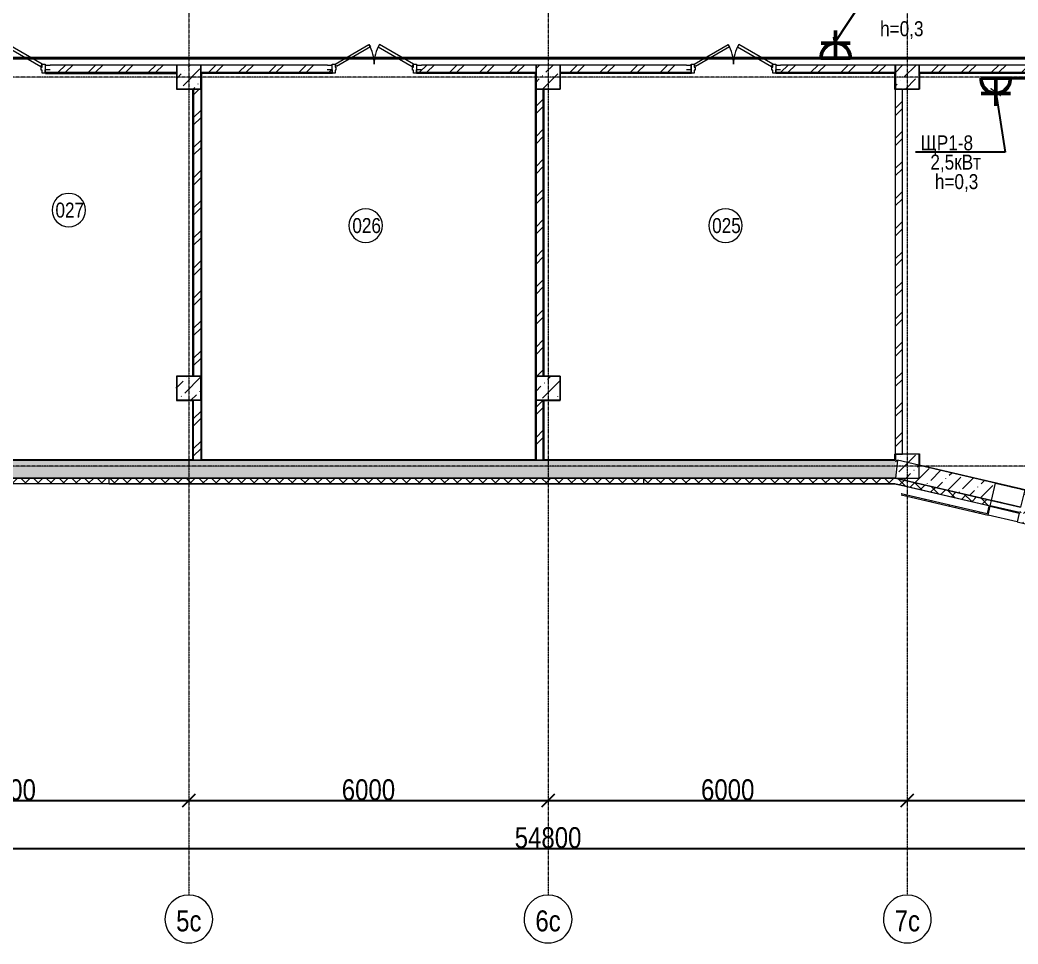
# Model space of a CAD drawing. Header units: metres. Extents: x -93142 to 227756, y -64772 to 286334.
# Drawn here: x 51243 to 67912, y -64772 to -49331 of the extents above; entities that cross this region are included whole.
import ezdxf

# ---------------------------------------------------------------- set-up
doc = ezdxf.new("R2010")
doc.units = ezdxf.units.M
for name, pattern in [('ADSK_Линия сетки', [21, 12, -3, 3, -3]), ('Сверху', [3.96875, 2.38125, -1.5875]), ('Сверху_2_', [3.96875, 2.38125, -1.5875])]:
    doc.linetypes.add(name, pattern=pattern)
for name, color, linetype, lineweight in [('A-ANNO-DIMS', 7, 'Continuous', 9), ('A-AREA-IDEN', 7, 'Continuous', 9), ('A-DETL-THIN', 7, 'Continuous', 5), ('A-DOOR', 7, 'Continuous', 5), ('A-DOOR-FRAM', 7, 'Continuous', 13), ('A-FLOR', 7, 'Continuous', 5), ('A-GLAZ', 7, 'Continuous', 5), ('A-WALL', 7, 'Continuous', 5), ('A-WALL-PATT', 7, 'Continuous', 18), ('I-WALL', 7, 'Continuous', 5), ('S-COLS', 7, 'Continuous', 5), ('S-FNDN', 7, 'Continuous', 5), ('S-GRID', 7, 'Continuous', 9), ('S-GRID-IDEN', 7, 'Continuous', 9), ('S-STRS-MBND', 7, 'Сверху', 5), ('Освещение', 1, 'Continuous', 50), ('Эл-свет раб.', 5, 'Continuous', 50), ('ЭЛ.сети', 5, 'Continuous', 100), ('ЭОМ', 7, 'Continuous', 40)]:
    doc.layers.add(name, color=color, linetype=linetype, lineweight=lineweight)
doc.styles.add('GOST Common_I', font='ARIALN.TTF', dxfattribs={"height": 350})
doc.styles.add('GOST Common_I_1', font='ARIALN.TTF', dxfattribs={"height": 300})
doc.styles.add('STYLE1', font='ARIALN.TTF', dxfattribs={"height": 250})
doc.styles.add('ГОСТ 2.304', font='ARIALN.TTF', dxfattribs={"width": 0.85})
doc.dimstyles.new('ADSK_Основной_3_5', dxfattribs={"dimscale": 304.8, "dimtxt": 352.000249, "dimasz": 0.695866, "dimexe": 0.492126, "dimexo": 0.984252, "dimgap": 0, "dimtad": 1, "dimdec": 3, "dimrnd": 0.001, "dimdsep": 46, "dimtxsty": 'GOST Common_I', "dimblk1": 'OBLIQUE', "dimblk2": 'OBLIQUE', "dimsah": 1, "dimcen": 0.09, "dimdle": 0.492126, "dimazin": 0, "dimtfac": 1, "dimtdec": 4, "dimtix": 1, "dimtmove": 0, "dimatfit": 3, "dimfxl": 1, "dimtvp": 1, "dimtolj": 1, "dimtzin": 0, "dimarcsym": 2})
doc.dimstyles.new('СПДС', dxfattribs={"dimscale": 100, "dimtxt": 2.5, "dimasz": 2.5, "dimexe": 1.25, "dimexo": 0.625, "dimtad": 1, "dimdec": 0, "dimrnd": 0.001, "dimtxsty": 'ГОСТ 2.304', "dimblk": 'OBLIQUE', "dimcen": 2.5, "dimdle": 2, "dimadec": 0, "dimazin": 2, "dimtfac": 0.75, "dimtdec": 0, "dimtmove": 1, "dimatfit": 3, "dimfxl": 1, "dimtolj": 1, "dimarcsym": 1})
pattern_1 = [(45, (0, 0), (84.19025, 308.69666), [396.875, -79.375, 3.353, -76.022])]
pattern_2 = [(45, (0, 0), (-251.4472, 251.4472), []), (45, (0, 381), (-251.4472, 251.4472), [])]
pattern_3 = [(0, (0, 0), (812.8, 203.2), [33.528, -576.072, 33.528, -576.072, -3251.2]), (0, (0, 0), (812.8, 203.2), [-1219.2, 33.528, -1185.672, 33.528, -576.072, -1422.4]), (0, (0, 0), (812.8, 203.2), [-3048, 33.528, -372.872, 33.528, -982.472]), (120, (304.8, 101.6), (-582.37636, 602.30545), [33.528, -576.072, 33.528, -576.072, -3251.2]), (120, (304.8, 101.6), (-582.37636, 602.30545), [-1219.2, 33.528, -1185.672, 33.528, -576.072, -1422.4]), (120, (304.8, 101.6), (-582.37636, 602.30545), [-3048, 33.528, -372.872, 33.528, -982.472]), (240, (406.4, 508), (-230.42364, -805.50545), [33.528, -576.072, 33.528, -576.072, -3251.2]), (240, (406.4, 508), (-230.42364, -805.50545), [-1219.2, 33.528, -1185.672, 33.528, -576.072, -1422.4]), (240, (406.4, 508), (-230.42364, -805.50545), [-3048, 33.528, -372.872, 33.528, -982.472])]
pattern_4 = [(45, (0, 0), (-106.06602, 106.06602), []), (135, (0, 0), (-106.06602, -106.06602), [])]

# ---------------------------------------------------------------- blocks, each defined once
blk = doc.blocks.new('1709 КДП АПК АС_Крыльца_rvt-1-Цокольный этаж')
at = {"layer": 'S-FNDN', "lineweight": 9}
for p, q in [((52733, -57086), (52733, -57076)), ((61663, -57076), (61663, -57086))]:
    blk.add_line(p, q, dxfattribs=at)
at = {"layer": 'S-STRS-MBND', "lineweight": 9}
for p, q in [((52733, -56986), (61663, -56986)), ((52733, -57086), (52733, -56986)), ((61663, -57086), (61663, -56986))]:
    blk.add_line(p, q, dxfattribs=at)
blk = doc.blocks.new('Окно-Квадратный проем - 500 x 600_в_-242012-Цокольный этаж')
at = {"layer": 'A-GLAZ', "lineweight": 20}
for p, q in [((-258, -150), (-258, 150)), ((242, 150), (242, -150))]:
    blk.add_line(p, q, dxfattribs=at)
at = {"layer": 'A-GLAZ', "linetype": 'Сверху_2_', "lineweight": 20}
for p, q in [((-258, 150), (242, 150)), ((242, -150), (-258, -150))]:
    blk.add_line(p, q, dxfattribs=at)
blk = doc.blocks.new('КДП АПК - КР_rvt-1-Цокольный этаж')
at = {"layer": 'A-WALL-PATT', "lineweight": 15}
h = blk.add_hatch(dxfattribs=at)
h.set_pattern_fill('FP_9', color=256, style=0, pattern_type=2)
h.set_pattern_definition(pattern_1)
h.paths.add_polyline_path([(65863, -56346), (65863, -56046), (48263, -56046), (48263, -56346), (65260, -56346)], flags=0)
h.paths.add_polyline_path([(47863, -56346), (47863, -56046), (42263, -56046), (42263, -56346), (45995, -56346)], flags=0)
h.paths.add_polyline_path([(41863, -56346), (41863, -56046), (36263, -56046), (36263, -56346), (37883, -56346)], flags=0)
h = blk.add_hatch(dxfattribs=at)
h.set_pattern_fill('FP_9', color=256, style=0, pattern_type=2)
h.set_pattern_definition(pattern_1)
h.paths.add_polyline_path([(72499, -57896), (72533, -57596), (68024, -56542), (67956, -56835), (70330, -57389)], flags=0)
h.paths.add_polyline_path([(67469, -56721), (67537, -56429), (65897, -56046), (65863, -56346), (66274, -56442)], flags=0)
at = {"layer": 'S-COLS', "lineweight": 15}
h = blk.add_hatch(dxfattribs=at)
h.set_pattern_fill('FP_9', color=256, style=0, pattern_type=2)
h.set_pattern_definition(pattern_1)
h.paths.add_polyline_path([(53863, -49846), (54263, -49846), (54263, -49446), (53863, -49446)], flags=0)
h = blk.add_hatch(dxfattribs=at)
h.set_pattern_fill('FP_9', color=256, style=0, pattern_type=2)
h.set_pattern_definition(pattern_1)
h.paths.add_polyline_path([(60263, -49846), (60263, -49446), (59863, -49446), (59863, -49846)], flags=0)
h = blk.add_hatch(dxfattribs=at)
h.set_pattern_fill('FP_9', color=256, style=0, pattern_type=2)
h.set_pattern_definition(pattern_1)
h.paths.add_polyline_path([(66263, -49846), (66263, -49446), (65863, -49446), (65863, -49846)], flags=0)
h = blk.add_hatch(dxfattribs=at)
h.set_pattern_fill('FP_9', color=256, style=0, pattern_type=2)
h.set_pattern_definition(pattern_1)
h.paths.add_polyline_path([(53863, -55046), (54263, -55046), (54263, -54646), (53863, -54646)], flags=0)
h = blk.add_hatch(dxfattribs=at)
h.set_pattern_fill('FP_9', color=256, style=0, pattern_type=2)
h.set_pattern_definition(pattern_1)
h.paths.add_polyline_path([(59863, -55046), (60263, -55046), (60263, -54646), (59863, -54646)], flags=0)
h = blk.add_hatch(dxfattribs=at)
h.set_pattern_fill('FP_9', color=256, style=0, pattern_type=2)
h.set_pattern_definition(pattern_1)
h.paths.add_polyline_path([(66263, -56346), (66263, -55946), (65863, -55946), (65863, -56346)], flags=0)
at = {"layer": 'I-WALL', "lineweight": 15}
for p, q in [((65863, -56046), (48263, -56046)), ((65897, -56046), (65863, -56346)), ((67537, -56429), (65897, -56046)), ((48263, -56346), (65863, -56346)), ((65863, -56346), (67469, -56721)), ((67469, -56721), (67537, -56429)), ((67537, -56429), (68024, -56542)), ((67956, -56835), (67469, -56721))]:
    blk.add_line(p, q, dxfattribs=at)
at = {"layer": 'S-COLS', "lineweight": 15}
for p, q in [((54263, -49446), (53863, -49446)), ((53863, -49446), (53863, -49846)), ((54263, -49846), (54263, -49446)), ((60263, -49446), (59863, -49446)), ((59863, -49446), (59863, -49846)), ((60263, -49846), (60263, -49446)), ((66263, -49446), (65863, -49446)), ((65863, -49446), (65863, -49846)), ((66263, -49846), (66263, -49446)), ((53863, -49846), (54263, -49846)), ((59863, -49846), (60263, -49846)), ((65863, -49846), (66263, -49846)), ((54263, -54646), (53863, -54646)), ((53863, -54646), (53863, -55046)), ((54263, -55046), (54263, -54646)), ((60263, -54646), (59863, -54646)), ((59863, -54646), (59863, -55046)), ((60263, -55046), (60263, -54646)), ((53863, -55046), (54263, -55046)), ((59863, -55046), (60263, -55046)), ((66263, -55946), (65863, -55946)), ((65863, -55946), (65863, -56046)), ((66263, -56346), (66263, -55946)), ((65863, -56346), (66263, -56346))]:
    blk.add_line(p, q, dxfattribs=at)
at = {"lineweight": 15, "rotation": 166.8528103318101}
blk.add_blockref('Окно-Квадратный проем - 500 x 600_в_-242012-Цокольный этаж', (67738, -56630), dxfattribs=at)
blk = doc.blocks.new('Дверь-ВНУТРЕННЯЯ - ДГ 21-14-2278928-Цокольный этаж')
at = {"layer": 'A-DOOR', "lineweight": 13}
for p, q in [((-633, -22), (-655, -61)), ((-655, -61), (-88, -389)), ((-65, -350), (-633, -22)), ((65, -350), (632, -22)), ((655, -61), (88, -389)), ((632, -22), (655, -61)), ((-88, -389), (-65, -350)), ((88, -389), (65, -350))]:
    blk.add_line(p, q, dxfattribs=at)
at = {"layer": 'A-DOOR'}
for centre, start, end in [((-655, -61), 330, 360), ((655, -61), 180, 210)]:
    blk.add_arc(centre, 655, start, end, dxfattribs=at)
at = {"layer": 'A-DOOR-FRAM'}
for p, q in [((-705, 89), (-655, 89)), ((-705, -61), (-705, 89)), ((-655, 89), (-655, 39)), ((-655, 39), (-639, 39)), ((-639, 39), (-639, -12)), ((639, 39), (655, 39)), ((639, -12), (639, 39)), ((655, 89), (705, 89)), ((655, 39), (655, 89)), ((705, 89), (705, -61)), ((-655, -61), (-705, -61)), ((-655, -12), (-655, -61)), ((-639, -12), (-655, -12)), ((655, -12), (639, -12)), ((655, -61), (655, -12)), ((705, -61), (655, -61))]:
    blk.add_line(p, q, dxfattribs=at)
blk = doc.blocks.new('Ось сетки - D8-1256827-Цокольный этаж')
at = {"layer": 'S-GRID-IDEN'}
for start, end in [(360, 180), (180, 360)]:
    blk.add_arc((0, 0), 4, start, end, dxfattribs=at)
blk = doc.blocks.new('ПСС_Марка_помещения - Имя_2_5мм-224473-Цокольный этаж')
at = {"layer": 'A-AREA-IDEN'}
for start, end in [(360, 180), (180, 360)]:
    blk.add_arc((-0.07, 0.04), 3.5, start, end, dxfattribs=at)
blk = doc.blocks.new('_Oblique')
at = {"color": 0, "linetype": 'ByBlock', "lineweight": -2}
blk.add_line((-0.5, -0.5), (0.5, 0.5), dxfattribs=at)
blk = doc.blocks.new('DIMBLOCK4-Цокольный этаж')
at = {"layer": 'A-ANNO-DIMS', "color": 0, "lineweight": -2, "transparency": 16777216}
for p, q in [((47913, -62376), (54213, -62376)), ((48063, -62526), (48063, -62526)), ((54063, -62526), (54063, -62526))]:
    blk.add_line(p, q, dxfattribs=at)
at = {"layer": 'Defpoints', "color": 0, "transparency": 16777216}
for p in [(48063, -62226), (54063, -62226), (54063, -62376)]:
    blk.add_point(p, dxfattribs=at)
at = {"layer": 'A-ANNO-DIMS', "color": 0, "lineweight": -2, "transparency": 16777216, "xscale": 212.1, "yscale": 212.1, "zscale": 212.1, "rotation": 180}
blk.add_blockref('_Oblique', (48063, -62376), dxfattribs=at)
at = {"layer": 'A-ANNO-DIMS', "color": 0, "lineweight": -2, "transparency": 16777216, "xscale": 212.1, "yscale": 212.1, "zscale": 212.1}
blk.add_blockref('_Oblique', (54063, -62376), dxfattribs=at)
at = {"layer": 'A-ANNO-DIMS', "color": 0, "lineweight": 15, "transparency": 16777216, "insert": (51063, -62197), "char_height": 350, "width": 945.03, "attachment_point": 5, "style": 'GOST Common_I'}
blk.add_mtext('\\A1;6000', dxfattribs=at)
blk = doc.blocks.new('DIMBLOCK5-Цокольный этаж')
at = {"layer": 'A-ANNO-DIMS', "color": 0, "lineweight": -2, "transparency": 16777216}
for p, q in [((53913, -62376), (60213, -62376)), ((54063, -62526), (54063, -62526)), ((60063, -62526), (60063, -62526))]:
    blk.add_line(p, q, dxfattribs=at)
at = {"layer": 'Defpoints', "color": 0, "transparency": 16777216}
for p in [(54063, -62226), (60063, -62226), (60063, -62376)]:
    blk.add_point(p, dxfattribs=at)
at = {"layer": 'A-ANNO-DIMS', "color": 0, "lineweight": -2, "transparency": 16777216, "xscale": 212.1, "yscale": 212.1, "zscale": 212.1, "rotation": 180}
blk.add_blockref('_Oblique', (54063, -62376), dxfattribs=at)
at = {"layer": 'A-ANNO-DIMS', "color": 0, "lineweight": -2, "transparency": 16777216, "xscale": 212.1, "yscale": 212.1, "zscale": 212.1}
blk.add_blockref('_Oblique', (60063, -62376), dxfattribs=at)
at = {"layer": 'A-ANNO-DIMS', "color": 0, "lineweight": 15, "transparency": 16777216, "insert": (57063, -62197), "char_height": 350, "width": 945.03, "attachment_point": 5, "style": 'GOST Common_I'}
blk.add_mtext('\\A1;6000', dxfattribs=at)
blk = doc.blocks.new('DIMBLOCK6-Цокольный этаж')
at = {"layer": 'A-ANNO-DIMS', "color": 0, "lineweight": -2, "transparency": 16777216}
for p, q in [((59913, -62376), (66213, -62376)), ((60063, -62526), (60063, -62526)), ((66063, -62526), (66063, -62526))]:
    blk.add_line(p, q, dxfattribs=at)
at = {"layer": 'Defpoints', "color": 0, "transparency": 16777216}
for p in [(60063, -62226), (66063, -62226), (66063, -62376)]:
    blk.add_point(p, dxfattribs=at)
at = {"layer": 'A-ANNO-DIMS', "color": 0, "lineweight": -2, "transparency": 16777216, "xscale": 212.1, "yscale": 212.1, "zscale": 212.1, "rotation": 180}
blk.add_blockref('_Oblique', (60063, -62376), dxfattribs=at)
at = {"layer": 'A-ANNO-DIMS', "color": 0, "lineweight": -2, "transparency": 16777216, "xscale": 212.1, "yscale": 212.1, "zscale": 212.1}
blk.add_blockref('_Oblique', (66063, -62376), dxfattribs=at)
at = {"layer": 'A-ANNO-DIMS', "color": 0, "lineweight": 15, "transparency": 16777216, "insert": (63063, -62197), "char_height": 350, "width": 945.03, "attachment_point": 5, "style": 'GOST Common_I'}
blk.add_mtext('\\A1;6000', dxfattribs=at)
blk = doc.blocks.new('DIMBLOCK7-Цокольный этаж')
at = {"layer": 'A-ANNO-DIMS', "color": 0, "lineweight": -2, "transparency": 16777216}
for p, q in [((65913, -62376), (72213, -62376)), ((66063, -62526), (66063, -62526)), ((72063, -62526), (72063, -62526))]:
    blk.add_line(p, q, dxfattribs=at)
at = {"layer": 'Defpoints', "color": 0, "transparency": 16777216}
for p in [(66063, -62226), (72063, -62226), (72063, -62376)]:
    blk.add_point(p, dxfattribs=at)
at = {"layer": 'A-ANNO-DIMS', "color": 0, "lineweight": -2, "transparency": 16777216, "xscale": 212.1, "yscale": 212.1, "zscale": 212.1, "rotation": 180}
blk.add_blockref('_Oblique', (66063, -62376), dxfattribs=at)
at = {"layer": 'A-ANNO-DIMS', "color": 0, "lineweight": -2, "transparency": 16777216, "xscale": 212.1, "yscale": 212.1, "zscale": 212.1}
blk.add_blockref('_Oblique', (72063, -62376), dxfattribs=at)
at = {"layer": 'A-ANNO-DIMS', "color": 0, "lineweight": 15, "transparency": 16777216, "insert": (69063, -62197), "char_height": 350, "width": 945.03, "attachment_point": 5, "style": 'GOST Common_I'}
blk.add_mtext('\\A1;6000', dxfattribs=at)
blk = doc.blocks.new('DIMBLOCK15-Цокольный этаж')
at = {"layer": 'A-ANNO-DIMS', "color": 0, "lineweight": -2, "transparency": 16777216}
for p, q in [((32513, -63176), (87613, -63176)), ((32663, -63032), (32663, -63326)), ((87463, -63032), (87463, -63326))]:
    blk.add_line(p, q, dxfattribs=at)
at = {"layer": 'Defpoints', "color": 0, "transparency": 16777216}
for p in [(32663, -62732), (87463, -62732), (87463, -63176)]:
    blk.add_point(p, dxfattribs=at)
at = {"layer": 'A-ANNO-DIMS', "color": 0, "lineweight": -2, "transparency": 16777216, "xscale": 212.1, "yscale": 212.1, "zscale": 212.1, "rotation": 180}
blk.add_blockref('_Oblique', (32663, -63176), dxfattribs=at)
at = {"layer": 'A-ANNO-DIMS', "color": 0, "lineweight": -2, "transparency": 16777216, "xscale": 212.1, "yscale": 212.1, "zscale": 212.1}
blk.add_blockref('_Oblique', (87463, -63176), dxfattribs=at)
at = {"layer": 'A-ANNO-DIMS', "color": 0, "lineweight": 15, "transparency": 16777216, "insert": (60063, -62997), "char_height": 350, "width": 1217.09, "attachment_point": 5, "style": 'GOST Common_I'}
blk.add_mtext('\\A1;54800', dxfattribs=at)
blk = doc.blocks.new('Розетка штепсельная с заземляющим контактом скрытой установки IP20')
at = {"layer": 'Эл-свет раб.', "ltscale": 0.3}
for p, q in [((191575, -246568), (191575, -246106)), ((191816, -246316), (191329, -246316)), ((191819, -246568), (191331, -246568))]:
    blk.add_line(p, q, dxfattribs=at)
at = {"layer": 'Эл-свет раб.', "ltscale": 0.3, "extrusion": (0, 0, -1)}
blk.add_ellipse((191575, -246560), major_axis=(-173, 173), ratio=1, start_param=5.464002, end_param=8.673165, dxfattribs=at)

msp = doc.modelspace()

# ---------------------------------------------------------------- hatches: boundary and pattern name
at = {"layer": 'A-WALL-PATT', "lineweight": 15}
h = msp.add_hatch(dxfattribs=at)
h.set_pattern_fill('FP_1', color=256, style=0, pattern_type=2)
h.set_pattern_definition(pattern_2)
h.paths.add_polyline_path([(53862.6532, -50205.6443), (53862.6532, -50085.6443), (51667.6532, -50085.6443), (51667.6532, -50205.6443), (52078.7948, -50205.6443)], flags=0)
h.paths.add_polyline_path([(50050.8882, -50205.6443), (50257.6532, -50205.6443), (50257.6532, -50085.6443), (48262.6532, -50085.6443), (48262.6532, -50205.6443)], flags=0)
h = msp.add_hatch(dxfattribs=at)
h.set_pattern_fill('FP_1', color=256, style=0, pattern_type=2)
h.set_pattern_definition(pattern_2)
h.paths.add_polyline_path([(59847.6532, -50205.6443), (59862.6532, -50205.6443), (59862.6532, -50085.6443), (57867.6532, -50085.6443), (57867.6532, -50205.6443), (58162.5145, -50205.6443)], flags=0)
h.paths.add_polyline_path([(56456.879, -50205.6443), (56457.6532, -50205.6443), (56457.6532, -50085.6443)], flags=0)
h.paths.add_polyline_path([(56456.879, -50205.6443), (56457.6532, -50085.6443), (54262.6532, -50085.6443), (54262.6532, -50205.6443), (56377.6532, -50205.6443)], flags=0)
h = msp.add_hatch(dxfattribs=at)
h.set_pattern_fill('FP_1', color=256, style=0, pattern_type=2)
h.set_pattern_definition(pattern_2)
h.paths.add_polyline_path([(63867.6532, -50205.6443), (65862.6532, -50205.6443), (65862.6532, -50085.6443), (63867.6532, -50085.6443)], flags=0)
h.paths.add_polyline_path([(62377.6532, -50205.6443), (62456.879, -50205.6443), (62457.6532, -50085.6443), (60262.6532, -50085.6443), (60262.6532, -50205.6443), (62218.3277, -50205.6443)], flags=0)
h.paths.add_polyline_path([(62456.879, -50205.6443), (62457.6532, -50205.6443), (62457.6532, -50085.6443)], flags=0)
h = msp.add_hatch(dxfattribs=at)
h.set_pattern_fill('FP_1', color=256, style=0, pattern_type=2)
h.set_pattern_definition(pattern_2)
h.paths.add_polyline_path([(71847.6532, -50205.6443), (71862.6532, -50205.6443), (71862.6532, -50085.6443), (71492.6532, -50085.6443), (71492.6532, -50205.6443), (71572.6532, -50205.6443)], flags=0)
h.paths.add_polyline_path([(70002.6532, -50205.6443), (70082.6532, -50205.6443), (70082.6532, -50085.6443), (66262.6532, -50085.6443), (66262.6532, -50205.6443), (66274.1409, -50205.6443)], flags=0)
h = msp.add_hatch(dxfattribs=at)
h.set_pattern_fill('FP_2', color=256, style=0, pattern_type=2)
h.set_pattern_definition(pattern_3)
h.paths.add_polyline_path([(48280.6532, -50220.6443), (50257.6532, -50220.6443), (50257.6532, -50205.6443), (48262.6532, -50205.6443), (48262.6532, -50220.6443)], flags=0)
h.paths.add_polyline_path([(52078.7948, -50220.6443), (53862.6532, -50220.6443), (53862.6532, -50205.6443), (51667.6532, -50205.6443), (51667.6532, -50220.6443)], flags=0)
h = msp.add_hatch(dxfattribs=at)
h.set_pattern_fill('FP_2', color=256, style=0, pattern_type=2)
h.set_pattern_definition(pattern_3)
h.paths.add_polyline_path([(53862.6532, -50488.6443), (53862.6532, -50223.6443), (53859.6532, -50223.6443), (53859.6532, -50488.6443)], flags=0)
h = msp.add_hatch(dxfattribs=at)
h.set_pattern_fill('FP_2', color=256, style=0, pattern_type=2)
h.set_pattern_definition(pattern_3)
h.paths.add_polyline_path([(56460.6532, -50217.6443), (56460.6532, -50205.6443), (54262.6532, -50205.6443), (54262.6532, -50217.6443), (56457.6532, -50217.6443)], flags=0)
h.paths.add_polyline_path([(59847.6532, -50217.6443), (59847.6532, -50205.6443), (57864.6532, -50205.6443), (57864.6532, -50217.6443), (58162.5145, -50217.6443)], flags=0)
h = msp.add_hatch(dxfattribs=at)
h.set_pattern_fill('FP_2', color=256, style=0, pattern_type=2)
h.set_pattern_definition(pattern_3)
h.paths.add_polyline_path([(57864.6532, -50220.6443), (59847.6532, -50220.6443), (59847.6532, -50217.6443), (57864.6532, -50217.6443)], flags=0)
h.paths.add_polyline_path([(56460.6532, -50220.6443), (56460.6532, -50217.6443), (54277.6532, -50217.6443), (54277.6532, -50220.6443), (56134.608, -50220.6443)], flags=0)
h = msp.add_hatch(dxfattribs=at)
h.set_pattern_fill('FP_2', color=256, style=0, pattern_type=2)
h.set_pattern_definition(pattern_3)
h.paths.add_polyline_path([(65847.6532, -50217.6443), (65862.6532, -50217.6443), (65862.6532, -50205.6443), (63864.6532, -50205.6443), (63864.6532, -50217.6443), (64246.2343, -50217.6443)], flags=0)
h.paths.add_polyline_path([(62460.6532, -50217.6443), (62460.6532, -50205.6443), (60262.6532, -50205.6443), (60262.6532, -50217.6443), (62457.6532, -50217.6443)], flags=0)
h = msp.add_hatch(dxfattribs=at)
h.set_pattern_fill('FP_2', color=256, style=0, pattern_type=2)
h.set_pattern_definition(pattern_3)
h.paths.add_polyline_path([(64246.2343, -50220.6443), (65847.6532, -50220.6443), (65847.6532, -50217.6443), (63864.6532, -50217.6443), (63864.6532, -50220.6443)], flags=0)
h.paths.add_polyline_path([(60262.6532, -50220.6443), (62460.6532, -50220.6443), (62460.6532, -50217.6443), (60262.6532, -50217.6443)], flags=0)
h = msp.add_hatch(dxfattribs=at)
h.set_pattern_fill('FP_2', color=256, style=0, pattern_type=2)
h.set_pattern_definition(pattern_3)
h.paths.add_polyline_path([(71847.6532, -50217.6443), (71847.6532, -50205.6443), (71489.6532, -50205.6443), (71489.6532, -50217.6443), (71492.6532, -50217.6443)], flags=0)
h.paths.add_polyline_path([(70082.6532, -50217.6443), (70085.6532, -50217.6443), (70085.6532, -50205.6443), (66265.6532, -50205.6443), (66265.6532, -50217.6443), (66274.1409, -50217.6443)], flags=0)
h = msp.add_hatch(dxfattribs=at)
h.set_pattern_fill('FP_2', color=256, style=0, pattern_type=2)
h.set_pattern_definition(pattern_3)
h.paths.add_polyline_path([(71847.6532, -50220.6443), (71847.6532, -50217.6443), (71489.6532, -50217.6443), (71489.6532, -50220.6443)], flags=0)
h.paths.add_polyline_path([(70085.6532, -50220.6443), (70085.6532, -50217.6443), (66265.6532, -50217.6443), (66265.6532, -50220.6443), (66274.1409, -50220.6443)], flags=0)
h = msp.add_hatch(dxfattribs=at)
h.set_pattern_fill('FP_2', color=256, style=0, pattern_type=2)
h.set_pattern_definition(pattern_3)
h.paths.add_polyline_path([(54127.6532, -55285.6443), (54127.6532, -50485.6443), (54124.6532, -50485.6443), (54124.6532, -55285.6443)], flags=0)
h = msp.add_hatch(dxfattribs=at)
h.set_pattern_fill('FP_1', color=256, style=0, pattern_type=2)
h.set_pattern_definition(pattern_2)
h.paths.add_polyline_path([(54262.6532, -55285.6443), (54262.6532, -50485.6443), (54142.6532, -50485.6443), (54142.6532, -55285.6443)], flags=0)
h = msp.add_hatch(dxfattribs=at)
h.set_pattern_fill('FP_2', color=256, style=0, pattern_type=2)
h.set_pattern_definition(pattern_3)
h.paths.add_polyline_path([(54262.6532, -55285.6237), (54274.6532, -55285.6237), (54274.6532, -50485.6443), (54262.6532, -50485.6443), (54262.6532, -54515.9588)], flags=0)
h = msp.add_hatch(dxfattribs=at)
h.set_pattern_fill('FP_2', color=256, style=0, pattern_type=2)
h.set_pattern_definition(pattern_3)
h.paths.add_polyline_path([(54274.6532, -55285.6237), (54277.6532, -55285.6237), (54277.6532, -50485.6443), (54274.6532, -50485.6443), (54274.6532, -54515.9588)], flags=0)
h = msp.add_hatch(dxfattribs=at)
h.set_pattern_fill('FP_2', color=256, style=0, pattern_type=2)
h.set_pattern_definition(pattern_3)
h.paths.add_polyline_path([(59850.6532, -55285.8248), (59862.6532, -55285.6443), (59862.6532, -50485.8107), (59850.6532, -50485.8107), (59850.6532, -54515.9588)], flags=0)
h = msp.add_hatch(dxfattribs=at)
h.set_pattern_fill('FP_1', color=256, style=0, pattern_type=2)
h.set_pattern_definition(pattern_2)
h.paths.add_polyline_path([(59862.6532, -55285.6443), (59982.6532, -55285.6443), (59982.6532, -50485.6443), (59862.6532, -50485.8107), (59862.6532, -54515.9588)], flags=0)
h = msp.add_hatch(dxfattribs=at)
h.set_pattern_fill('FP_2', color=256, style=0, pattern_type=2)
h.set_pattern_definition(pattern_3)
h.paths.add_polyline_path([(59982.6532, -55285.6443), (59994.6532, -55285.6443), (59994.6532, -50485.6443), (59982.6532, -50485.6443), (59982.6532, -54515.9588)], flags=0)
h = msp.add_hatch(dxfattribs=at)
h.set_pattern_fill('FP_2', color=256, style=0, pattern_type=2)
h.set_pattern_definition(pattern_3)
h.paths.add_polyline_path([(59997.6532, -55285.6443), (59997.6532, -50485.6443), (59994.6532, -50485.6443), (59994.6532, -55285.6443)], flags=0)
h = msp.add_hatch(dxfattribs=at)
h.set_pattern_fill('FP_1', color=256, style=0, pattern_type=2)
h.set_pattern_definition(pattern_2)
h.paths.add_polyline_path([(65862.6532, -56585.6443), (65982.6532, -56585.6443), (65982.6532, -50485.6443), (65862.6532, -50485.6443), (65862.6532, -55930.4727)], flags=0)
h = msp.add_hatch(dxfattribs=at)
h.set_pattern_fill('FP_2', color=256, style=0, pattern_type=2)
h.set_pattern_definition(pattern_3)
h.paths.add_polyline_path([(53862.6532, -55685.6443), (53862.6532, -55282.6443), (53859.6532, -55282.6443), (53859.6532, -55685.6443)], flags=0)
h = msp.add_hatch(dxfattribs=at)
h.set_pattern_fill('FP_2', color=256, style=0, pattern_type=2)
h.set_pattern_definition(pattern_3)
h.paths.add_polyline_path([(53862.6532, -55285.6443), (54124.6532, -55285.6443), (54124.6532, -55282.6443), (53862.6532, -55282.6443)], flags=0)
h = msp.add_hatch(dxfattribs=at)
h.set_pattern_fill('FP_2', color=256, style=0, pattern_type=2)
h.set_pattern_definition(pattern_3)
h.paths.add_polyline_path([(54262.6532, -55685.6237), (54277.6532, -55685.6237), (54277.6532, -55285.6237), (54262.6532, -55285.6237)], flags=0)
h = msp.add_hatch(dxfattribs=at)
h.set_pattern_fill('FP_1', color=256, style=0, pattern_type=2)
h.set_pattern_definition(pattern_2)
h.paths.add_polyline_path([(54142.6532, -56685.6443), (54262.6532, -56685.6443), (54262.6532, -55685.6443), (54142.6532, -55685.6443), (54142.6532, -56682.6443)], flags=0)
h = msp.add_hatch(dxfattribs=at)
h.set_pattern_fill('FP_2', color=256, style=0, pattern_type=2)
h.set_pattern_definition(pattern_3)
h.paths.add_polyline_path([(54274.6532, -56685.6443), (54274.6532, -55685.6237), (54262.6532, -55685.6237), (54262.6532, -56685.6443)], flags=0)
h = msp.add_hatch(dxfattribs=at)
h.set_pattern_fill('FP_2', color=256, style=0, pattern_type=2)
h.set_pattern_definition(pattern_3)
h.paths.add_polyline_path([(54277.6532, -56685.6443), (54277.6532, -55685.6237), (54274.6532, -55685.6237), (54274.6532, -56685.6443)], flags=0)
h = msp.add_hatch(dxfattribs=at)
h.set_pattern_fill('FP_1', color=256, style=0, pattern_type=2)
h.set_pattern_definition(pattern_2)
h.paths.add_polyline_path([(59862.6532, -56685.6443), (59982.6532, -56685.6443), (59982.6532, -55685.6443), (59862.6532, -55685.8248), (59862.6532, -56682.6443)], flags=0)
h = msp.add_hatch(dxfattribs=at)
h.set_pattern_fill('FP_2', color=256, style=0, pattern_type=2)
h.set_pattern_definition(pattern_3)
h.paths.add_polyline_path([(59994.6532, -56685.6443), (59994.6532, -55685.6443), (59982.6532, -55685.6443), (59982.6532, -56685.6443)], flags=0)
h = msp.add_hatch(dxfattribs=at)
h.set_pattern_fill('FP_2', color=256, style=0, pattern_type=2)
h.set_pattern_definition(pattern_3)
h.paths.add_polyline_path([(59994.6532, -56682.6443), (59997.6532, -56682.6443), (59997.6532, -55688.6443), (59994.6532, -55688.6443), (59994.6532, -55930.4727)], flags=0)
h = msp.add_hatch(dxfattribs=at)
h.set_pattern_fill('FP_2', color=256, style=0, pattern_type=2)
h.set_pattern_definition(pattern_3)
h.paths.add_polyline_path([(54127.6532, -56685.6443), (54127.6532, -56682.6443), (48280.6532, -56682.6443), (48280.6532, -56685.6443), (54106.7014, -56685.6443)], flags=0)
h = msp.add_hatch(dxfattribs=at)
h.set_pattern_fill('FP_2', color=256, style=0, pattern_type=2)
h.set_pattern_definition(pattern_3)
h.paths.add_polyline_path([(54277.6532, -56685.6443), (59850.6532, -56685.6443), (59850.6532, -56682.6443), (54277.6532, -56682.6443)], flags=0)
h = msp.add_hatch(dxfattribs=at)
h.set_pattern_fill('FP_2', color=256, style=0, pattern_type=2)
h.set_pattern_definition(pattern_3)
h.paths.add_polyline_path([(64246.2343, -56685.6443), (65847.6532, -56685.6443), (65847.6532, -56682.6443), (59994.6532, -56682.6443), (59994.6532, -56685.6443), (62218.3277, -56685.6443)], flags=0)
at = {"layer": 'A-WALL-PATT', "lineweight": 15, "true_color": 0x787878}
h = msp.add_hatch(dxfattribs=at)
h.set_pattern_fill('FP_4', color=8, style=0, pattern_type=2)
h.set_pattern_definition(pattern_4)
h.paths.add_polyline_path([(65852.2819, -57075.6443), (65862.6532, -56985.6443), (50812.6532, -56985.6443), (50812.6532, -57075.6443), (65260.1876, -57075.6443)], flags=0)
h = msp.add_hatch(dxfattribs=at)
h.set_pattern_fill('FP_4', color=8, style=0, pattern_type=2)
h.set_pattern_definition(pattern_4)
h.paths.add_polyline_path([(72488.2469, -58625.6443), (72498.6183, -58535.6443), (67956.1364, -57474.6311), (67935.6656, -57562.2721), (70329.954, -58121.5196)], flags=0)
h.paths.add_polyline_path([(67448.7712, -57448.5454), (67469.242, -57360.9044), (65862.6532, -56985.6443), (65852.2819, -57075.6443), (66274.1409, -57174.1803)], flags=0)
at = {"layer": 'A-WALL-PATT', "lineweight": 15}
h = msp.add_hatch(dxfattribs=at)
h.set_pattern_fill('FP_1', color=256, style=0, pattern_type=2)
h.set_pattern_definition(pattern_2)
h.paths.add_polyline_path([(72469.809, -58785.6443), (72472.1138, -58765.6443), (67923.2979, -57703.1516), (67952.8669, -57576.559), (67933.3911, -57572.01), (67899.2731, -57718.0783), (70329.954, -58285.8262)], flags=0)
h.paths.add_polyline_path([(67412.3786, -57604.3516), (67446.4966, -57458.2833), (67427.0208, -57453.7342), (67397.4519, -57580.3268), (65962.6532, -57245.1927), (65962.6532, -57265.731), (66274.1409, -57338.487)], flags=0)

# ---------------------------------------------------------------- linework, layer by layer
at = {"layer": 'A-DETL-THIN', "lineweight": 15}
for p, q in [((65851.1295, -57085.6443), (52732.6532, -57085.6443)), ((65962.6532, -57111.6935), (65851.1295, -57085.6443))]:
    msp.add_line(p, q, dxfattribs=at)
at = {"layer": 'A-FLOR', "lineweight": 15}
for p, q in [((65982.6532, -50485.6443), (65997.6532, -50485.6443)), ((65997.6532, -56585.6443), (65982.6532, -56585.6443))]:
    msp.add_line(p, q, dxfattribs=at)
at = {"layer": 'A-WALL', "lineweight": 15}
for p, q in [((51664.6531, -50220.6443), (51664.6531, -50165.6443)), ((51744.6531, -50165.6443), (51664.6531, -50165.6443)), ((51667.6532, -50085.6443), (51747.6532, -50085.6443)), ((53862.6532, -50085.6443), (51747.6532, -50085.6443)), ((53862.6532, -50485.6443), (53862.6532, -50085.6443)), ((56377.6532, -50085.6443), (54262.6532, -50085.6443)), ((54262.6532, -50085.6443), (54262.6532, -50485.6443)), ((56454.6531, -50165.6443), (56374.6531, -50165.6443)), ((56377.6532, -50085.6443), (56457.6532, -50085.6443)), ((56454.6531, -50165.6443), (56454.6531, -50220.6443)), ((57864.6531, -50220.6443), (57864.6531, -50165.6443)), ((57944.6531, -50165.6443), (57864.6531, -50165.6443)), ((57867.6532, -50085.6443), (57947.6532, -50085.6443)), ((59862.6532, -50085.6443), (57947.6532, -50085.6443)), ((59862.6532, -50485.6443), (59862.6532, -50085.6443)), ((62377.6532, -50085.6443), (60262.6532, -50085.6443)), ((60262.6532, -50085.6443), (60262.6532, -50485.6443)), ((62454.6531, -50165.6443), (62374.6531, -50165.6443)), ((62377.6532, -50085.6443), (62457.6532, -50085.6443)), ((62454.6531, -50165.6443), (62454.6531, -50220.6443)), ((62457.6532, -50205.6443), (62457.6532, -50085.6443)), ((63864.6531, -50220.6443), (63864.6531, -50165.6443)), ((63944.6531, -50165.6443), (63864.6531, -50165.6443)), ((63867.6532, -50085.6443), (63947.6532, -50085.6443)), ((63867.6532, -50085.6443), (63867.6532, -50205.6443)), ((65862.6532, -50085.6443), (63947.6532, -50085.6443)), ((65862.6532, -50485.6443), (65862.6532, -50085.6443)), ((70002.6532, -50085.6443), (66262.6532, -50085.6443)), ((66262.6532, -50085.6443), (66262.6532, -50205.6443)), ((51664.653, -50220.6443), (51661.653, -50220.6443)), ((51667.6532, -50205.6443), (53862.6532, -50205.6443)), ((53862.6532, -50220.6443), (51667.6532, -50220.6443)), ((51667.6532, -50223.6443), (53859.6532, -50223.6443)), ((53859.6532, -50223.6443), (53859.6532, -50488.6443)), ((54262.6532, -50205.6443), (56457.6532, -50205.6443)), ((56460.6532, -50217.6443), (54262.6532, -50217.6443)), ((54277.6532, -50220.6443), (54277.6532, -50217.6443)), ((54277.6532, -50220.6443), (56460.6532, -50220.6443)), ((54277.6532, -56682.6443), (54277.6532, -50220.6443)), ((56457.6531, -50220.6443), (56454.6531, -50220.6443)), ((56460.6532, -50220.6443), (56460.6532, -50205.6443)), ((57864.653, -50220.6443), (57861.653, -50220.6443)), ((57864.6532, -50205.6443), (57864.6532, -50220.6443)), ((59847.6532, -50217.6443), (57864.6532, -50217.6443)), ((57864.6532, -50220.6443), (59847.6532, -50220.6443)), ((57867.6532, -50205.6443), (59862.6532, -50205.6443)), ((59847.6532, -50217.6443), (59847.6532, -50205.6443)), ((59847.6532, -50220.6443), (59847.6532, -56682.6443)), ((60262.6532, -50205.6443), (62457.6532, -50205.6443)), ((60262.6532, -50217.6443), (62460.6532, -50217.6443)), ((60265.6532, -50220.6443), (62460.6532, -50220.6443)), ((60265.6532, -50488.6443), (60265.6532, -50220.6443)), ((62457.6531, -50220.6443), (62454.6531, -50220.6443)), ((62457.6532, -50205.6443), (62460.6532, -50205.6443)), ((62460.6532, -50220.6443), (62460.6532, -50205.6443)), ((63864.653, -50220.6443), (63861.653, -50220.6443)), ((63864.6532, -50205.6443), (63864.6532, -50220.6443)), ((63864.6532, -50205.6443), (63867.6532, -50205.6443)), ((63864.6532, -50217.6443), (65862.6532, -50217.6443)), ((63864.6532, -50220.6443), (65847.6532, -50220.6443)), ((63867.6532, -50205.6443), (65862.6532, -50205.6443)), ((65847.6532, -50217.6443), (65847.6532, -50220.6443)), ((65847.6532, -50220.6443), (65847.6532, -50485.6443)), ((66262.6532, -50205.6443), (66265.6532, -50205.6443)), ((66262.6532, -50485.6443), (66262.6532, -50205.6443)), ((66265.6532, -50205.6443), (70082.6532, -50205.6443)), ((66265.6532, -50205.6443), (66265.6532, -50220.6443)), ((70085.6532, -50217.6443), (66265.6532, -50217.6443)), ((66265.6532, -50220.6443), (66265.6532, -50488.6443)), ((66265.6532, -50220.6443), (70085.6532, -50220.6443)), ((53859.6532, -50488.6443), (54124.6532, -50488.6443)), ((54262.6532, -50485.6443), (53862.6532, -50485.6443)), ((54124.6532, -50488.6443), (54124.6532, -55282.6443)), ((54127.6532, -55285.6443), (54127.6532, -50485.6443)), ((54142.6532, -50485.6443), (54142.6532, -55285.6443)), ((54262.6532, -50485.6443), (54274.6532, -50485.6443)), ((54262.6532, -50485.6443), (54262.6532, -55285.6237)), ((54274.6532, -50485.6443), (54274.6532, -55285.6237)), ((59847.6532, -50485.8107), (59862.6532, -50485.8107)), ((59850.6532, -55285.8248), (59850.6532, -50485.8107)), ((59862.6532, -50485.6443), (59862.6532, -55285.6443)), ((60262.6532, -50485.6443), (59862.6532, -50485.6443)), ((59982.6532, -55285.6443), (59982.6532, -50485.6443)), ((59994.6532, -55285.6443), (59994.6532, -50485.6443)), ((59997.6532, -55282.6443), (59997.6532, -50488.6443)), ((59997.6532, -50488.6443), (60265.6532, -50488.6443)), ((65850.6532, -50485.6443), (65862.6532, -50485.6443)), ((65982.6532, -50485.6443), (65862.6532, -50485.6443)), ((65862.6532, -50485.6443), (65862.6532, -56585.6443)), ((65982.6532, -56585.6443), (65982.6532, -50485.6443)), ((65997.6532, -50485.6443), (66262.6532, -50485.6443)), ((65997.6532, -50485.6443), (65997.6532, -50488.6443)), ((66265.6532, -50488.6443), (65997.6532, -50488.6443)), ((53859.6532, -55282.6443), (53859.6532, -55688.6443)), ((54124.6532, -55282.6443), (53859.6532, -55282.6443)), ((53862.6532, -55685.6443), (53862.6532, -55285.6443)), ((53862.6532, -55285.6443), (54262.6532, -55285.6443)), ((54262.6532, -55285.6237), (54274.6532, -55285.6237)), ((54262.6532, -55285.6237), (54262.6532, -55685.6237)), ((59847.6532, -55285.8248), (59862.6532, -55285.8248)), ((59862.6532, -55285.6443), (60262.6532, -55285.6443)), ((59862.6532, -55685.6443), (59862.6532, -55285.6443)), ((60265.6532, -55282.6443), (59997.6532, -55282.6443)), ((60262.6532, -55285.6443), (60262.6532, -55685.6443)), ((60265.6532, -55688.6443), (60265.6532, -55282.6443)), ((53859.6532, -55688.6443), (54124.6532, -55688.6443)), ((54262.6532, -55685.6443), (53862.6532, -55685.6443)), ((54124.6532, -55688.6443), (54124.6532, -56682.6443)), ((54127.6532, -56685.6443), (54127.6532, -55685.6443)), ((54142.6532, -56685.6443), (54142.6532, -55685.6443)), ((54277.6532, -55685.6237), (54262.6532, -55685.6237)), ((54262.6532, -55685.6237), (54262.6532, -56685.6443)), ((54274.6532, -55685.6237), (54274.6532, -56685.6443)), ((59847.6532, -55685.8248), (59862.6532, -55685.8248)), ((59850.6532, -56685.6443), (59850.6532, -55685.8248)), ((59862.6532, -55685.6443), (59862.6532, -56682.6443)), ((60262.6532, -55685.6443), (59862.6532, -55685.6443)), ((59982.6532, -56685.6443), (59982.6532, -55685.6443)), ((59994.6532, -56685.6443), (59994.6532, -55685.6443)), ((59997.6532, -55688.6443), (60265.6532, -55688.6443)), ((59997.6532, -56682.6443), (59997.6532, -55688.6443)), ((65847.6532, -56585.6443), (65982.6532, -56585.6443)), ((65847.6532, -56585.6443), (65847.6532, -56682.6443)), ((65862.6532, -56685.6443), (65862.6532, -56585.6443)), ((65997.6532, -56582.6443), (66265.6532, -56582.6443)), ((65997.6532, -56582.6443), (65997.6532, -56585.6443)), ((66262.6532, -56585.6443), (65997.6532, -56585.6443)), ((66262.6532, -56770.9996), (66262.6532, -56585.6443)), ((66265.6532, -56582.6443), (66265.6532, -56768.6196)), ((48262.6532, -56685.6443), (65862.6532, -56685.6443)), ((54124.6532, -56682.6443), (48280.6532, -56682.6443)), ((59847.6532, -56682.6443), (54277.6532, -56682.6443)), ((59862.6532, -56682.6443), (59862.6532, -56685.6443)), ((65847.6532, -56682.6443), (59997.6532, -56682.6443)), ((72533.1893, -58235.6443), (66262.6532, -56770.9996)), ((66265.6532, -56768.6196), (72533.535, -58232.6443)), ((65962.6532, -57245.1927), (67397.4519, -57580.3268)), ((67427.0208, -57453.7342), (67397.4519, -57580.3268))]:
    msp.add_line(p, q, dxfattribs=at)
at = {"layer": 'I-WALL', "lineweight": 15}
for p, q in [((65862.6532, -56985.6443), (50812.6532, -56985.6443)), ((67469.242, -57360.9044), (65862.6532, -56985.6443)), ((50812.6532, -57075.6443), (65852.2819, -57075.6443)), ((65852.2819, -57075.6443), (67448.7712, -57448.5454)), ((67446.4966, -57458.2833), (65962.6532, -57111.6935)), ((65962.6532, -57265.731), (67412.3786, -57604.3516)), ((67412.3786, -57604.3516), (67446.4966, -57458.2833)), ((67446.4966, -57458.2833), (67933.3911, -57572.01)), ((67448.7712, -57448.5454), (67469.242, -57360.9044)), ((67935.6656, -57562.2721), (67448.7712, -57448.5454)), ((67469.242, -57360.9044), (67956.1364, -57474.6311)), ((67899.2731, -57718.0783), (67412.3786, -57604.3516)), ((67933.3911, -57572.01), (67899.2731, -57718.0783)), ((67899.2731, -57718.0783), (72469.809, -58785.6443))]:
    msp.add_line(p, q, dxfattribs=at)
at = {"layer": 'S-GRID', "linetype": 'ADSK_Линия сетки', "lineweight": 15}
for p, q in [((66062.6532, -38050.2658), (66062.6532, -63954.6071)), ((54062.6532, -39335.6443), (54062.6532, -63954.6071)), ((60062.6532, -39335.6443), (60062.6532, -63954.6071)), ((94527.9128, -50285.6443), (29247.2594, -50285.6443)), ((94527.9128, -56785.6443), (29247.2594, -56785.6443))]:
    msp.add_line(p, q, dxfattribs=at)
at = {"layer": 'ЭЛ.сети', "color": 0, "lineweight": 40}
msp.add_lwpolyline([(42777.2729, -47600.6443), (32862.6532, -47600.6443), (32862.6532, -47600.6443), (32862.6532, -49970.6443), (33777.6532, -49970.6443), (64865.1532, -49970.6443), (70182.6532, -49970.6443), (70182.6532, -49970.6443), (70182.6532, -50305.6443), (67538.8302, -50305.6443)], dxfattribs=at)

# ---------------------------------------------------------------- block references
at = {"lineweight": 15}
for name, p in [('КДП АПК - КР_rvt-1-Цокольный этаж', (0, -640)), ('1709 КДП АПК АС_Крыльца_rvt-1-Цокольный этаж', (0, 0))]:
    msp.add_blockref(name, p, dxfattribs=at)
at = {"layer": 'A-AREA-IDEN', "lineweight": 15, "xscale": 80, "yscale": 80, "zscale": 80}
for p in [(52064.0109, -52511.8244), (57022.5381, -52770.7874), (63031.9791, -52770.7874)]:
    msp.add_blockref('ПСС_Марка_помещения - Имя_2_5мм-224473-Цокольный этаж', p, dxfattribs=at)
at = {"layer": 'A-DOOR', "lineweight": 15, "rotation": 180}
for p in [(50959.6531, -50131.9943), (57159.6531, -50131.9943), (63159.6531, -50131.9943)]:
    msp.add_blockref('Дверь-ВНУТРЕННЯЯ - ДГ 21-14-2278928-Цокольный этаж', p, dxfattribs=at)
at = {"layer": 'S-GRID-IDEN', "lineweight": 15, "xscale": 99.99999999999993, "yscale": 99.99999999999993, "zscale": 99.99999999999993, "rotation": 180}
for p in [(54062.6532, -64354.6071), (60062.6532, -64354.6071), (66062.6532, -64354.6071)]:
    msp.add_blockref('Ось сетки - D8-1256827-Цокольный этаж', p, dxfattribs=at)
at = {"layer": 'Освещение', "xscale": -1}
msp.add_blockref('Розетка штепсельная с заземляющим контактом скрытой установки IP20', (256439.9839, 196597.6988), dxfattribs=at)
at = {"layer": 'Освещение', "rotation": 180}
msp.add_blockref('Розетка штепсельная с заземляющим контактом скрытой установки IP20', (259113.661, -296873.9874), dxfattribs=at)

# ---------------------------------------------------------------- texts
at = {"layer": 'A-AREA-IDEN', "lineweight": 15, "char_height": 250, "width": 634.9365, "attachment_point": 1, "style": 'GOST Common_I_1'}
for s, insert in [('027', (51835.5146, -52383.3644)), ('026', (56794.0418, -52642.3275)), ('025', (62803.4828, -52642.3275))]:
    msp.add_mtext(s, dxfattribs=dict(at, insert=insert))
at = {"layer": 'S-GRID-IDEN', "lineweight": 15, "char_height": 350, "width": 461.772, "attachment_point": 1, "style": 'GOST Common_I'}
for s, insert in [('5с', (53851.1192, -64210.7433)), ('6с', (59851.1192, -64210.7433)), ('7с', (65851.1192, -64210.7433))]:
    msp.add_mtext(s, dxfattribs=dict(at, insert=insert))
at = {"layer": 'Эл-свет раб.', "color": 7, "style": 'STYLE1'}
for s, p in [('h=0,3', (65608.632, -49602.5941, -386.7801)), ('ЩР1-8', (66287.1909, -51509.9126)), ('2,5кВт', (66448.2466, -51831.5526)), ('h=0,3', (66523.6269, -52157.327, -386.7801))]:
    msp.add_text(s, height=250, dxfattribs=at).set_placement(p)

# ---------------------------------------------------------------- dimensions: what is measured, and where the dimension line sits
at = {"layer": 'A-ANNO-DIMS', "lineweight": 15}
for base, p1, p2, override, picture, middle in [((54062.6532, -62375.5615), (48062.6532, -62225.5842), (54062.6532, -62225.5842), {"dimpost": '<>', "dimfxl": 6000}, 'DIMBLOCK4-Цокольный этаж', (51062.6532, -62196.861)), ((60062.6532, -62375.5615), (54062.6532, -62225.5842), (60062.6532, -62225.5842), {"dimpost": '<>', "dimfxl": 6000}, 'DIMBLOCK5-Цокольный этаж', (57062.6532, -62196.861)), ((66062.6532, -62375.5615), (60062.6532, -62225.5842), (66062.6532, -62225.5842), {"dimpost": '<>', "dimfxl": 6000}, 'DIMBLOCK6-Цокольный этаж', (63062.6532, -62196.861)), ((72062.6532, -62375.5615), (66062.6532, -62225.5842), (72062.6532, -62225.5842), {"dimpost": '<>', "dimfxl": 6000}, 'DIMBLOCK7-Цокольный этаж', (69062.6532, -62196.861)), ((87462.6532, -63175.5615), (32662.6532, -62731.6636), (87462.6532, -62731.6636), {"dimpost": '<>', "dimfxl": 54800}, 'DIMBLOCK15-Цокольный этаж', (60062.6532, -62996.861))]:
    dim = msp.add_linear_dim(base=base, p1=p1, p2=p2, dimstyle='ADSK_Основной_3_5', override=override, dxfattribs=at)
    dim.commit()
    dim.dimension.update_dxf_attribs({"geometry": picture, "text_midpoint": middle})

# ---------------------------------------------------------------- leaders
at = {"layer": 'ЭОМ', "lineweight": 25, "ltscale": 100}
for points in [[(64847.5916, -49718.5149), (65324.6927, -48986.9128), (66824.6927, -48986.9128)], [(67538.8302, -50536.967), (67698.4256, -51541.6457), (66198.4256, -51541.6457)]]:
    msp.add_leader(points, dimstyle='СПДС', override={"dimasz": 1.5, "dimtad": 0, "dimldrblk": 'ArchTick', "dimfxl": 1.25, "dimtfill": 1, "dimlwd": 25}, dxfattribs=at)

doc.saveas('drawing.dxf')
